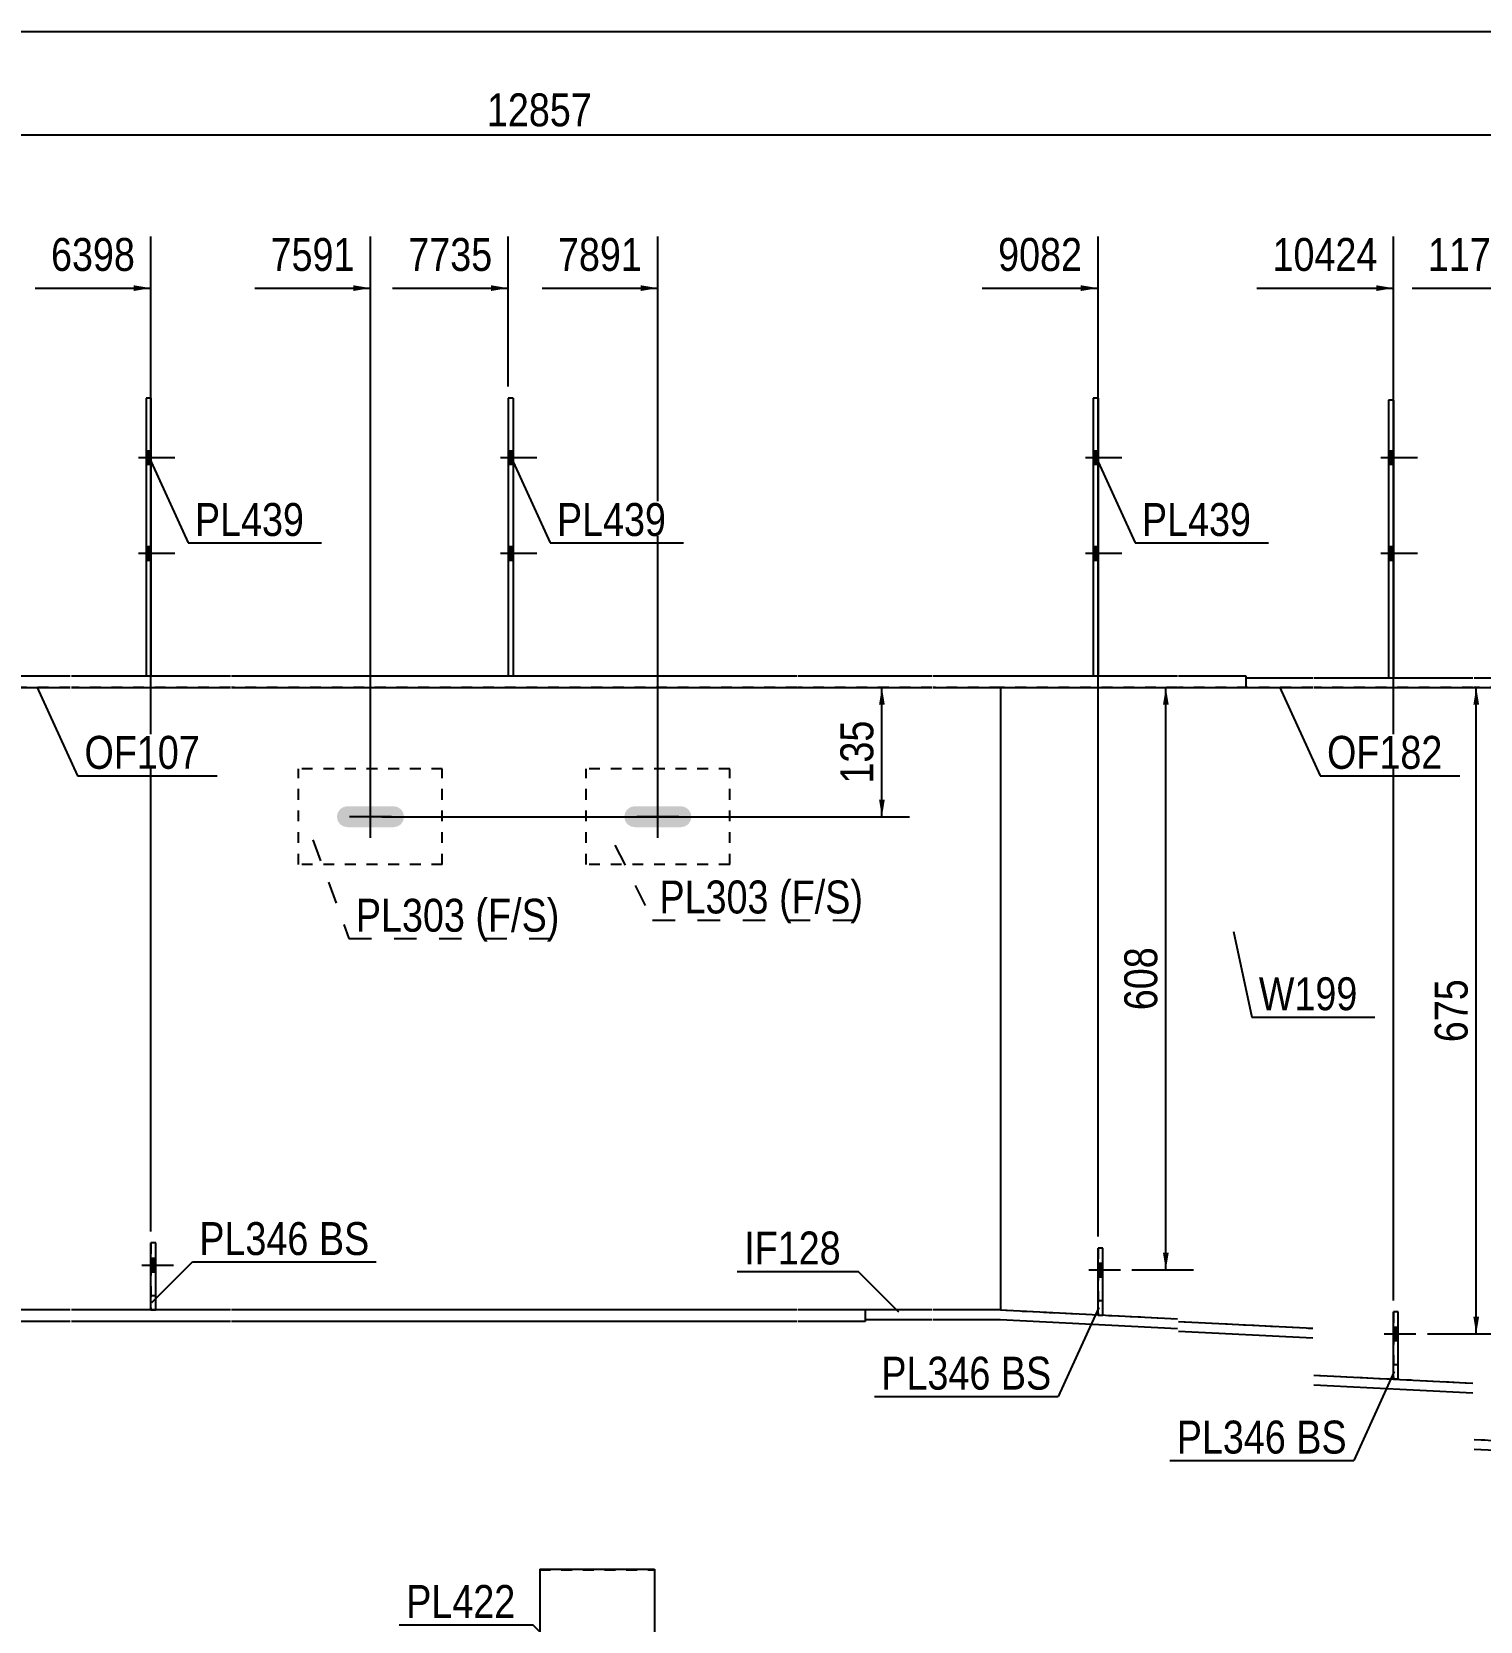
# Model space of a CAD drawing. Header units: millimetres. Extents: x -1017 to -614, y -187 to 90.
# Drawn here: x -868.9 to -742.9, y -47.9 to 90.4 of the extents above; entities that cross this region are included whole.
import ezdxf

# ---------------------------------------------------------------- set-up
doc = ezdxf.new("R2010")
doc.units = ezdxf.units.MM
doc.linetypes.add('DXK_LINE_DOT1', pattern=[1.8814, 0.9407, -0.9407])
doc.linetypes.add('DXK_LINE_DOT2', pattern=[3.9198, 1.9599, -1.9599])
doc.styles.add('Arial Narrow', font='ARIALN.TTF', dxfattribs={"height": 0.2})

# ---------------------------------------------------------------- blocks, each defined once
blk = doc.blocks.new('Unknown-624476614-1210')
at = {"color": 5, "linetype": 'Continuous'}
blk.add_line((-614.34, 90.37), (-1014.34, 90.37), dxfattribs=at)
blk = doc.blocks.new('Part-624476614-1713 - 1690')
at = {"color": 2, "linetype": 'Continuous'}
for p, q in [((-763.31, 34.17), (-757.48, 34.17)), ((-763.31, 34.17), (-763.31, 33.33)), ((-763.31, 33.33), (-757.48, 33.33)), ((-757.38, 34.17), (-743.55, 34.17)), ((-757.38, 33.33), (-743.55, 33.33)), ((-743.45, 34.17), (-729.82, 34.17)), ((-743.45, 33.33), (-729.82, 33.33)), ((-729.72, 34.17), (-654.01, 34.17)), ((-729.72, 33.33), (-654.01, 33.33)), ((-654.01, 34.17), (-654.01, 33.33))]:
    blk.add_line(p, q, dxfattribs=at)
blk = doc.blocks.new('Part-624476614-2103 - 1690')
at = {"color": 2, "linetype": 'Continuous'}
for p, q in [((-750.46, 58.33), (-750.88, 58.33)), ((-750.88, 58.33), (-750.88, 34.17)), ((-750.46, 58.33), (-750.46, 34.17))]:
    blk.add_line(p, q, dxfattribs=at)
at = {"color": 7, "linetype": 'DXK_LINE_DOT1'}
blk.add_line((-750.88, 34.17), (-750.46, 34.17), dxfattribs=at)
blk = doc.blocks.new('Bolt-624476614-2378 - 1690')
at = {"linetype": 'Continuous'}
for points in [[(-827.05, 52.75), (-827.05, 53.91), (-827.47, 53.91), (-827.47, 52.75)], [(-827.05, 52.75), (-827.05, 53.91), (-827.47, 53.91), (-827.47, 52.75)], [(-827.05, 44.41), (-827.05, 45.58), (-827.47, 45.58), (-827.47, 44.41)], [(-827.05, 44.41), (-827.05, 45.58), (-827.47, 45.58), (-827.47, 44.41)]]:
    blk.add_hatch(color=3, dxfattribs=at).paths.add_polyline_path(points)
at = {"color": 3, "linetype": 'Continuous'}
for p, q in [((-828.14, 53.33), (-824.97, 53.33)), ((-828.14, 53.33), (-824.97, 53.33)), ((-827.47, 53.91), (-827.05, 53.91)), ((-827.47, 53.91), (-827.05, 53.91)), ((-827.47, 52.75), (-827.05, 52.75)), ((-827.47, 52.75), (-827.05, 52.75)), ((-828.14, 45), (-824.97, 45)), ((-828.14, 45), (-824.97, 45)), ((-827.47, 45.58), (-827.05, 45.58)), ((-827.47, 45.58), (-827.05, 45.58)), ((-827.47, 44.41), (-827.05, 44.41)), ((-827.47, 44.41), (-827.05, 44.41))]:
    blk.add_line(p, q, dxfattribs=at)
blk = doc.blocks.new('Part-624476614-1735 - 1690')
at = {"color": 2, "linetype": 'Continuous'}
for p, q in [((-871.4, 34.33), (-865.57, 34.33)), ((-871.4, 34.33), (-871.4, 33.33)), ((-871.4, 33.33), (-865.57, 33.33)), ((-865.47, 34.33), (-851.63, 34.33)), ((-865.47, 33.33), (-851.63, 33.33)), ((-851.53, 34.33), (-802.37, 34.33)), ((-851.53, 33.33), (-802.37, 33.33)), ((-802.27, 34.33), (-790.6, 34.33)), ((-802.27, 33.33), (-790.6, 33.33)), ((-790.5, 34.33), (-769.25, 34.33)), ((-790.5, 33.33), (-769.25, 33.33)), ((-769.15, 34.33), (-763.31, 34.33)), ((-769.15, 33.33), (-763.31, 33.33)), ((-763.31, 34.33), (-763.31, 33.33))]:
    blk.add_line(p, q, dxfattribs=at)
blk = doc.blocks.new('Part-624476614-1833 - 1690')
at = {"color": 2, "linetype": 'Continuous'}
for p, q in [((-790.6, -20.83), (-796.43, -20.83)), ((-796.43, -20.83), (-796.43, -21.67)), ((-796.43, -21.67), (-790.6, -21.67)), ((-784.65, -20.83), (-790.5, -20.83)), ((-790.5, -21.67), (-784.67, -21.67)), ((-784.67, -21.67), (-769.25, -22.44)), ((-784.65, -20.83), (-769.25, -21.6)), ((-769.15, -21.83), (-757.48, -22.42)), ((-769.15, -22.67), (-757.48, -23.25)), ((-757.38, -26.5), (-743.55, -27.19)), ((-757.38, -27.34), (-743.55, -28.03)), ((-743.45, -32.09), (-729.82, -32.78)), ((-743.45, -32.93), (-729.82, -33.61)), ((-729.72, -32.89), (-720.9, -33.33)), ((-729.72, -33.73), (-720.94, -34.17)), ((-720.9, -33.33), (-720.94, -34.17))]:
    blk.add_line(p, q, dxfattribs=at)
blk = doc.blocks.new('Part-624476614-1762 - 1690')
at = {"color": 2, "linetype": 'Continuous'}
for p, q in [((-784.65, 33.33), (-784.65, -20.83)), ((-720.9, 33.33), (-720.9, 19.73)), ((-720.9, -33.33), (-720.9, 14.42))]:
    blk.add_line(p, q, dxfattribs=at)
at = {"color": 7, "linetype": 'DXK_LINE_DOT1'}
for p, q in [((-769.25, 33.33), (-784.65, 33.33)), ((-757.48, 33.33), (-769.15, 33.33)), ((-743.55, 33.33), (-757.38, 33.33)), ((-729.82, 33.33), (-743.45, 33.33)), ((-720.9, 33.33), (-729.72, 33.33)), ((-720.9, 14.42), (-720.9, 33.33)), ((-784.65, -20.83), (-769.25, -21.6)), ((-769.15, -21.83), (-757.48, -22.42)), ((-757.38, -26.5), (-743.55, -27.19)), ((-743.45, -32.09), (-729.82, -32.78)), ((-729.72, -32.89), (-720.9, -33.33))]:
    blk.add_line(p, q, dxfattribs=at)
blk = doc.blocks.new('Part-624476614-1767 - 1690')
at = {"color": 2, "linetype": 'Continuous'}
blk.add_line((-910.85, 33.33), (-910.85, -20.83), dxfattribs=at)
at = {"color": 7, "linetype": 'DXK_LINE_DOT1'}
for p, q in [((-905.01, 33.33), (-910.85, 33.33)), ((-891.06, 33.33), (-904.91, 33.33)), ((-877.33, 33.33), (-890.96, 33.33)), ((-865.57, 33.33), (-877.23, 33.33)), ((-851.63, 33.33), (-865.47, 33.33)), ((-802.37, 33.33), (-851.53, 33.33)), ((-790.6, 33.33), (-802.27, 33.33)), ((-784.65, 33.33), (-790.5, 33.33)), ((-784.65, 33.33), (-784.65, -20.83)), ((-905.01, -20.83), (-910.85, -20.83)), ((-891.06, -20.83), (-904.91, -20.83)), ((-877.33, -20.83), (-890.96, -20.83)), ((-865.57, -20.83), (-877.23, -20.83)), ((-851.63, -20.83), (-865.47, -20.83)), ((-802.37, -20.83), (-851.53, -20.83)), ((-790.6, -20.83), (-802.27, -20.83)), ((-784.65, -20.83), (-790.5, -20.83))]:
    blk.add_line(p, q, dxfattribs=at)
blk = doc.blocks.new('Part-624476614-1811 - 1690')
at = {"color": 2, "linetype": 'Continuous'}
for p, q in [((-916.78, -20.83), (-925.96, -20.83)), ((-925.96, -20.83), (-925.96, -21.83)), ((-916.78, -21.83), (-925.96, -21.83)), ((-905.01, -20.83), (-916.68, -20.83)), ((-905.01, -21.83), (-916.68, -21.83)), ((-891.06, -20.83), (-904.91, -20.83)), ((-891.06, -21.83), (-904.91, -21.83)), ((-877.33, -20.83), (-890.96, -20.83)), ((-877.33, -21.83), (-890.96, -21.83)), ((-865.57, -20.83), (-877.23, -20.83)), ((-865.57, -21.83), (-877.23, -21.83)), ((-851.63, -20.83), (-865.47, -20.83)), ((-851.63, -21.83), (-865.47, -21.83)), ((-802.37, -20.83), (-851.53, -20.83)), ((-802.37, -21.83), (-851.53, -21.83)), ((-796.43, -20.83), (-802.27, -20.83)), ((-796.43, -21.83), (-802.27, -21.83)), ((-796.43, -20.83), (-796.43, -21.83))]:
    blk.add_line(p, q, dxfattribs=at)
blk = doc.blocks.new('Part-624476614-2066 - 1690')
at = {"color": 7, "linetype": 'DXK_LINE_DOT1'}
for p, q in [((-833.2, 26.25), (-845.7, 26.25)), ((-845.7, 17.92), (-845.7, 26.25)), ((-833.2, 17.92), (-833.2, 26.25)), ((-833.2, 17.92), (-845.7, 17.92))]:
    blk.add_line(p, q, dxfattribs=at)
blk = doc.blocks.new('Part-624476614-2076 - 1690')
at = {"color": 7, "linetype": 'DXK_LINE_DOT1'}
for p, q in [((-808.2, 26.25), (-820.7, 26.25)), ((-820.7, 17.92), (-820.7, 26.25)), ((-808.2, 17.92), (-808.2, 26.25)), ((-808.2, 17.92), (-820.7, 17.92))]:
    blk.add_line(p, q, dxfattribs=at)
blk = doc.blocks.new('Part-624476614-2145 - 1690')
at = {"color": 2, "linetype": 'Continuous'}
for p, q in [((-827.05, 58.5), (-827.47, 58.5)), ((-827.47, 58.5), (-827.47, 34.33)), ((-827.05, 58.5), (-827.05, 34.33))]:
    blk.add_line(p, q, dxfattribs=at)
at = {"color": 7, "linetype": 'DXK_LINE_DOT1'}
blk.add_line((-827.47, 34.33), (-827.05, 34.33), dxfattribs=at)
blk = doc.blocks.new('Part-624476614-2321 - 1690')
at = {"color": 2, "linetype": 'Continuous'}
for p, q in [((-750.46, -26.83), (-750.46, -21)), ((-750.05, -21), (-750.46, -21)), ((-750.05, -26.83), (-750.05, -21)), ((-750.46, -26.83), (-750.05, -26.83))]:
    blk.add_line(p, q, dxfattribs=at)
at = {"color": 7, "linetype": 'DXK_LINE_DOT1'}
blk.add_line((-750.46, -25.58), (-750.05, -25.58), dxfattribs=at)
blk = doc.blocks.new('Part-624476614-2326 - 1690')
at = {"color": 7, "linetype": 'DXK_LINE_DOT1'}
for p, q in [((-750.46, -21), (-750.46, -26.83)), ((-750.05, -21), (-750.46, -21)), ((-750.05, -26.83), (-750.05, -21)), ((-750.46, -26.83), (-750.05, -26.83))]:
    blk.add_line(p, q, dxfattribs=at)
blk = doc.blocks.new('Part-624476614-2336 - 1690')
at = {"color": 2, "linetype": 'Continuous'}
for p, q in [((-776.16, 58.5), (-776.58, 58.5)), ((-776.58, 58.5), (-776.58, 34.33)), ((-776.16, 58.5), (-776.16, 34.33))]:
    blk.add_line(p, q, dxfattribs=at)
at = {"color": 7, "linetype": 'DXK_LINE_DOT1'}
blk.add_line((-776.58, 34.33), (-776.16, 34.33), dxfattribs=at)
blk = doc.blocks.new('Part-624476614-2341 - 1690')
at = {"color": 2, "linetype": 'Continuous'}
for p, q in [((-776.16, -21.26), (-776.16, -15.44)), ((-775.75, -15.44), (-776.16, -15.44)), ((-775.75, -21.27), (-775.75, -15.44)), ((-775.95, -21.27), (-775.75, -21.27))]:
    blk.add_line(p, q, dxfattribs=at)
at = {"color": 7, "linetype": 'DXK_LINE_DOT1'}
for p, q in [((-776.16, -20.02), (-775.75, -20.02)), ((-776.16, -21.27), (-776.16, -21.26)), ((-776.16, -21.27), (-775.95, -21.27))]:
    blk.add_line(p, q, dxfattribs=at)
blk = doc.blocks.new('Part-624476614-2346 - 1690')
at = {"color": 7, "linetype": 'DXK_LINE_DOT1'}
for p, q in [((-776.16, -15.44), (-776.16, -21.26)), ((-775.75, -15.44), (-776.16, -15.44)), ((-775.75, -21.27), (-775.75, -15.44)), ((-775.95, -21.27), (-775.75, -21.27))]:
    blk.add_line(p, q, dxfattribs=at)
blk = doc.blocks.new('Part-624476614-2351 - 1690')
at = {"color": 2, "linetype": 'Continuous'}
for p, q in [((-858.55, 58.5), (-858.97, 58.5)), ((-858.97, 58.5), (-858.97, 34.33)), ((-858.55, 58.5), (-858.55, 34.33))]:
    blk.add_line(p, q, dxfattribs=at)
at = {"color": 7, "linetype": 'DXK_LINE_DOT1'}
blk.add_line((-858.97, 34.33), (-858.55, 34.33), dxfattribs=at)
blk = doc.blocks.new('Part-624476614-2356 - 1690')
at = {"color": 2, "linetype": 'Continuous'}
for p, q in [((-858.55, -20.83), (-858.55, -15)), ((-858.13, -15), (-858.55, -15)), ((-858.13, -20.83), (-858.13, -15))]:
    blk.add_line(p, q, dxfattribs=at)
at = {"color": 7, "linetype": 'DXK_LINE_DOT1'}
for p, q in [((-858.55, -19.58), (-858.13, -19.58)), ((-858.55, -20.83), (-858.13, -20.83))]:
    blk.add_line(p, q, dxfattribs=at)
blk = doc.blocks.new('Part-624476614-2361 - 1690')
at = {"color": 7, "linetype": 'DXK_LINE_DOT1'}
for p, q in [((-858.55, -15), (-858.55, -20.83)), ((-858.13, -15), (-858.55, -15)), ((-858.13, -20.83), (-858.13, -15))]:
    blk.add_line(p, q, dxfattribs=at)
blk = doc.blocks.new('Bolt-624476614-2367 - 1690')
at = {"linetype": 'Continuous'}
blk.add_hatch(color=3, dxfattribs=at).paths.add_polyline_path([(-842.3, 22.43), (-842.37, 22.08), (-842.3, 21.73), (-842.1, 21.43), (-841.8, 21.24), (-841.45, 21.17), (-837.45, 21.17), (-837.1, 21.24), (-836.8, 21.43), (-836.6, 21.73), (-836.53, 22.08), (-836.6, 22.43), (-836.8, 22.73), (-837.1, 22.93), (-837.45, 23), (-841.45, 23), (-841.8, 22.93), (-842.1, 22.73)])
at = {"color": 3, "linetype": 'Continuous'}
for p, q in [((-839.45, 20.25), (-839.45, 23.92)), ((-837.62, 22.08), (-841.28, 22.08))]:
    blk.add_line(p, q, dxfattribs=at)
blk = doc.blocks.new('Bolt-624476614-2368 - 1690')
at = {"linetype": 'Continuous'}
blk.add_hatch(color=3, dxfattribs=at).paths.add_polyline_path([(-817.3, 22.43), (-817.37, 22.08), (-817.3, 21.73), (-817.1, 21.43), (-816.8, 21.24), (-816.45, 21.17), (-812.45, 21.17), (-812.1, 21.24), (-811.8, 21.43), (-811.6, 21.73), (-811.53, 22.08), (-811.6, 22.43), (-811.8, 22.73), (-812.1, 22.93), (-812.45, 23), (-816.45, 23), (-816.8, 22.93), (-817.1, 22.73)])
at = {"color": 3, "linetype": 'Continuous'}
for p, q in [((-814.45, 20.25), (-814.45, 23.92)), ((-812.62, 22.08), (-816.28, 22.08))]:
    blk.add_line(p, q, dxfattribs=at)
blk = doc.blocks.new('Bolt-624476614-2373 - 1690')
at = {"linetype": 'Continuous'}
for points in [[(-750.46, 52.75), (-750.46, 53.91), (-750.88, 53.91), (-750.88, 52.75)], [(-750.46, 52.75), (-750.46, 53.91), (-750.88, 53.91), (-750.88, 52.75)], [(-750.46, 44.41), (-750.46, 45.58), (-750.88, 45.58), (-750.88, 44.41)], [(-750.46, 44.41), (-750.46, 45.58), (-750.88, 45.58), (-750.88, 44.41)]]:
    blk.add_hatch(color=3, dxfattribs=at).paths.add_polyline_path(points)
at = {"color": 3, "linetype": 'Continuous'}
for p, q in [((-751.55, 53.33), (-748.38, 53.33)), ((-751.55, 53.33), (-748.38, 53.33)), ((-750.88, 53.91), (-750.46, 53.91)), ((-750.88, 53.91), (-750.46, 53.91)), ((-750.88, 52.75), (-750.46, 52.75)), ((-750.88, 52.75), (-750.46, 52.75)), ((-751.55, 45), (-748.38, 45)), ((-751.55, 45), (-748.38, 45)), ((-750.88, 45.58), (-750.46, 45.58)), ((-750.88, 45.58), (-750.46, 45.58)), ((-750.88, 44.41), (-750.46, 44.41)), ((-750.88, 44.41), (-750.46, 44.41))]:
    blk.add_line(p, q, dxfattribs=at)
blk = doc.blocks.new('Bolt-624476614-2388 - 1690')
at = {"linetype": 'Continuous'}
blk.add_hatch(color=3, dxfattribs=at).paths.add_polyline_path([(-750.05, -23.5), (-750.05, -22.33), (-750.46, -22.33), (-750.46, -23.5)])
at = {"color": 3, "linetype": 'Continuous'}
for p, q in [((-751.26, -22.92), (-748.51, -22.92)), ((-750.46, -22.33), (-750.05, -22.33)), ((-750.46, -23.5), (-750.05, -23.5))]:
    blk.add_line(p, q, dxfattribs=at)
blk = doc.blocks.new('Bolt-624476614-2389 - 1690')
at = {"color": 3, "linetype": 'DXK_LINE_DOT2'}
for p, q in [((-751.26, -22.92), (-748.51, -22.92)), ((-750.46, -22.33), (-750.05, -22.33)), ((-750.46, -23.5), (-750.05, -23.5))]:
    blk.add_line(p, q, dxfattribs=at)
blk = doc.blocks.new('Bolt-624476614-2391 - 1690')
at = {"linetype": 'Continuous'}
for points in [[(-776.16, 52.75), (-776.16, 53.91), (-776.58, 53.91), (-776.58, 52.75)], [(-776.16, 52.75), (-776.16, 53.91), (-776.58, 53.91), (-776.58, 52.75)], [(-776.16, 44.41), (-776.16, 45.58), (-776.58, 45.58), (-776.58, 44.41)], [(-776.16, 44.41), (-776.16, 45.58), (-776.58, 45.58), (-776.58, 44.41)]]:
    blk.add_hatch(color=3, dxfattribs=at).paths.add_polyline_path(points)
at = {"color": 3, "linetype": 'Continuous'}
for p, q in [((-777.25, 53.33), (-774.08, 53.33)), ((-777.25, 53.33), (-774.08, 53.33)), ((-776.58, 53.91), (-776.16, 53.91)), ((-776.58, 53.91), (-776.16, 53.91)), ((-776.58, 52.75), (-776.16, 52.75)), ((-776.58, 52.75), (-776.16, 52.75)), ((-777.25, 45), (-774.08, 45)), ((-777.25, 45), (-774.08, 45)), ((-776.58, 45.58), (-776.16, 45.58)), ((-776.58, 45.58), (-776.16, 45.58)), ((-776.58, 44.41), (-776.16, 44.41)), ((-776.58, 44.41), (-776.16, 44.41))]:
    blk.add_line(p, q, dxfattribs=at)
blk = doc.blocks.new('Bolt-624476614-2392 - 1690')
at = {"linetype": 'Continuous'}
blk.add_hatch(color=3, dxfattribs=at).paths.add_polyline_path([(-775.75, -17.94), (-775.75, -16.77), (-776.16, -16.77), (-776.16, -17.94)])
at = {"color": 3, "linetype": 'Continuous'}
for p, q in [((-776.96, -17.35), (-774.21, -17.35)), ((-776.16, -16.77), (-775.75, -16.77)), ((-776.16, -17.94), (-775.75, -17.94))]:
    blk.add_line(p, q, dxfattribs=at)
blk = doc.blocks.new('Bolt-624476614-2393 - 1690')
at = {"color": 3, "linetype": 'DXK_LINE_DOT2'}
for p, q in [((-776.96, -17.35), (-774.21, -17.35)), ((-776.16, -16.77), (-775.75, -16.77)), ((-776.16, -17.94), (-775.75, -17.94))]:
    blk.add_line(p, q, dxfattribs=at)
blk = doc.blocks.new('Bolt-624476614-2394 - 1690')
at = {"linetype": 'Continuous'}
for points in [[(-858.55, 52.75), (-858.55, 53.91), (-858.97, 53.91), (-858.97, 52.75)], [(-858.55, 52.75), (-858.55, 53.91), (-858.97, 53.91), (-858.97, 52.75)], [(-858.55, 44.41), (-858.55, 45.58), (-858.97, 45.58), (-858.97, 44.41)], [(-858.55, 44.41), (-858.55, 45.58), (-858.97, 45.58), (-858.97, 44.41)]]:
    blk.add_hatch(color=3, dxfattribs=at).paths.add_polyline_path(points)
at = {"color": 3, "linetype": 'Continuous'}
for p, q in [((-859.63, 53.33), (-856.47, 53.33)), ((-859.63, 53.33), (-856.47, 53.33)), ((-858.97, 53.91), (-858.55, 53.91)), ((-858.97, 53.91), (-858.55, 53.91)), ((-858.97, 52.75), (-858.55, 52.75)), ((-858.97, 52.75), (-858.55, 52.75)), ((-859.63, 45), (-856.47, 45)), ((-859.63, 45), (-856.47, 45)), ((-858.97, 45.58), (-858.55, 45.58)), ((-858.97, 45.58), (-858.55, 45.58)), ((-858.97, 44.41), (-858.55, 44.41)), ((-858.97, 44.41), (-858.55, 44.41))]:
    blk.add_line(p, q, dxfattribs=at)
blk = doc.blocks.new('Bolt-624476614-2395 - 1690')
at = {"linetype": 'Continuous'}
blk.add_hatch(color=3, dxfattribs=at).paths.add_polyline_path([(-858.13, -17.5), (-858.13, -16.33), (-858.55, -16.33), (-858.55, -17.5)])
at = {"color": 3, "linetype": 'Continuous'}
for p, q in [((-858.55, -16.33), (-858.13, -16.33)), ((-859.34, -16.92), (-856.59, -16.92)), ((-858.55, -17.5), (-858.13, -17.5))]:
    blk.add_line(p, q, dxfattribs=at)
blk = doc.blocks.new('Bolt-624476614-2396 - 1690')
at = {"color": 3, "linetype": 'DXK_LINE_DOT2'}
for p, q in [((-858.55, -16.33), (-858.13, -16.33)), ((-859.34, -16.92), (-856.59, -16.92)), ((-858.55, -17.5), (-858.13, -17.5))]:
    blk.add_line(p, q, dxfattribs=at)
blk = doc.blocks.new('Part-624476614-1617 - 1555')
at = {"color": 2, "linetype": 'Continuous'}
for p, q in [((-824.73, -43.37), (-824.73, -71.07)), ((-824.73, -43.37), (-814.73, -43.37)), ((-814.73, -43.37), (-814.73, -71.07))]:
    blk.add_line(p, q, dxfattribs=at)
at = {"color": 7, "linetype": 'DXK_LINE_DOT1'}
for p, q in [((-824.73, -43.45), (-814.73, -43.45)), ((-824.73, -71.07), (-824.73, -72.01)), ((-814.73, -72.01), (-814.73, -71.07)), ((-824.73, -72.09), (-824.73, -72.01)), ((-824.73, -72.01), (-814.73, -72.01)), ((-824.73, -72.09), (-814.73, -72.09)), ((-814.73, -72.01), (-814.73, -72.09))]:
    blk.add_line(p, q, dxfattribs=at)
blk = doc.blocks.new('StraightDimension-624476614-2839 - 1690')
at = {"linetype": 'Continuous'}
for points in [[(-795.21, 31.83), (-794.96, 33.33), (-794.71, 31.83)], [(-794.71, 23.58), (-794.96, 22.08), (-795.21, 23.58)]]:
    blk.add_hatch(color=7, dxfattribs=at).paths.add_polyline_path(points)
at = {"color": 7, "linetype": 'Continuous'}
for p, q in [((-807.01, 33.33), (-792.56, 33.33)), ((-794.96, 22.08), (-794.96, 33.33)), ((-838.45, 22.08), (-792.56, 22.08))]:
    blk.add_line(p, q, dxfattribs=at)
at = {"color": 0}
blk.add_wipeout([(-795.11, 31.05), (-799.31, 31.05), (-799.31, 24.37), (-795.11, 24.37)], dxfattribs=at)
at = {"color": 3, "style": 'Arial Narrow'}
blk.add_text('135', height=2.863, rotation=90.0002, dxfattribs=at).set_placement((-795.71, 24.97))
blk = doc.blocks.new('StraightDimension-624476614-2751 - 1690')
at = {"linetype": 'Continuous'}
for points in [[(-743.51, 31.83), (-743.26, 33.33), (-743.01, 31.83)], [(-743.01, -21.42), (-743.26, -22.92), (-743.51, -21.42)]]:
    blk.add_hatch(color=7, dxfattribs=at).paths.add_polyline_path(points)
at = {"color": 7, "linetype": 'Continuous'}
for p, q in [((-746.18, 33.33), (-740.86, 33.33)), ((-743.26, -22.92), (-743.26, 33.33)), ((-747.51, -22.92), (-740.86, -22.92))]:
    blk.add_line(p, q, dxfattribs=at)
at = {"color": 0}
blk.add_wipeout([(-743.41, 8.55), (-747.61, 8.55), (-747.61, 1.87), (-743.41, 1.87)], dxfattribs=at)
at = {"color": 3, "style": 'Arial Narrow'}
blk.add_text('675', height=2.863, rotation=90.0002, dxfattribs=at).set_placement((-744.01, 2.47))
blk = doc.blocks.new('StraightDimension-624476614-10374 - 1690')
at = {"linetype": 'Continuous'}
blk.add_hatch(color=7, dxfattribs=at).paths.add_polyline_path([(-777.66, 68.32), (-776.16, 68.07), (-777.66, 67.82)])
at = {"color": 7, "linetype": 'Continuous'}
for p, q in [((-776.16, -14.44), (-776.16, 72.57)), ((-786.23, 68.07), (-776.16, 68.07))]:
    blk.add_line(p, q, dxfattribs=at)
at = {"color": 0}
blk.add_wipeout([(-776.94, 68.97), (-776.94, 73.17), (-785.45, 73.17), (-785.45, 68.97)], dxfattribs=at)
at = {"color": 3, "style": 'Arial Narrow'}
blk.add_text('9082', height=2.863, dxfattribs=at).set_placement((-784.85, 69.57))
blk = doc.blocks.new('StraightDimension-624476614-2763 - 1690')
at = {"linetype": 'Continuous'}
for points in [[(-770.51, 31.83), (-770.26, 33.33), (-770.01, 31.83)], [(-770.01, -15.85), (-770.26, -17.35), (-770.51, -15.85)]]:
    blk.add_hatch(color=7, dxfattribs=at).paths.add_polyline_path(points)
at = {"color": 7, "linetype": 'Continuous'}
for p, q in [((-773.21, 33.33), (-767.86, 33.33)), ((-770.26, -17.35), (-770.26, 33.33)), ((-773.21, -17.35), (-767.86, -17.35))]:
    blk.add_line(p, q, dxfattribs=at)
at = {"color": 0}
blk.add_wipeout([(-770.41, 11.33), (-774.61, 11.33), (-774.61, 4.65), (-770.41, 4.65)], dxfattribs=at)
at = {"color": 3, "style": 'Arial Narrow'}
blk.add_text('608', height=2.863, rotation=90.0002, dxfattribs=at).set_placement((-771.01, 5.25))
blk = doc.blocks.new('StraightDimension-624476614-10375 - 1690')
at = {"linetype": 'Continuous'}
blk.add_hatch(color=7, dxfattribs=at).paths.add_polyline_path([(-815.95, 68.32), (-814.45, 68.07), (-815.95, 67.82)])
at = {"color": 7, "linetype": 'Continuous'}
for p, q in [((-814.45, 23.08), (-814.45, 72.57)), ((-824.51, 68.07), (-814.45, 68.07))]:
    blk.add_line(p, q, dxfattribs=at)
at = {"color": 0}
blk.add_wipeout([(-815.23, 68.97), (-815.23, 73.17), (-823.74, 73.17), (-823.74, 68.97)], dxfattribs=at)
at = {"color": 3, "style": 'Arial Narrow'}
blk.add_text('7891', height=2.863, dxfattribs=at).set_placement((-823.14, 69.57))
blk = doc.blocks.new('StraightDimension-624476614-10378 - 1690')
at = {"linetype": 'Continuous'}
blk.add_hatch(color=7, dxfattribs=at).paths.add_polyline_path([(-860.05, 68.32), (-858.55, 68.07), (-860.05, 67.82)])
at = {"color": 7, "linetype": 'Continuous'}
for p, q in [((-858.55, -14), (-858.55, 72.57)), ((-868.61, 68.07), (-858.55, 68.07))]:
    blk.add_line(p, q, dxfattribs=at)
at = {"color": 0}
blk.add_wipeout([(-859.33, 68.97), (-859.33, 73.17), (-867.84, 73.17), (-867.84, 68.97)], dxfattribs=at)
at = {"color": 3, "style": 'Arial Narrow'}
blk.add_text('6398', height=2.863, dxfattribs=at).set_placement((-867.24, 69.57))
blk = doc.blocks.new('StraightDimension-624476614-9134 - 1690')
at = {"color": 7, "linetype": 'Continuous'}
blk.add_line((-1000, 81.4), (-649.51, 81.4), dxfattribs=at)
at = {"color": 0}
blk.add_wipeout([(-819.58, 81.55), (-819.58, 85.75), (-829.92, 85.75), (-829.92, 81.55)], dxfattribs=at)
at = {"color": 3, "style": 'Arial Narrow'}
blk.add_text('12857', height=2.863, dxfattribs=at).set_placement((-829.32, 82.15))
blk = doc.blocks.new('StraightDimension-624476614-10372 - 1690')
at = {"linetype": 'Continuous'}
blk.add_hatch(color=7, dxfattribs=at).paths.add_polyline_path([(-738.45, 68.32), (-736.95, 68.07), (-738.45, 67.82)])
at = {"color": 7, "linetype": 'Continuous'}
for p, q in [((-736.95, 56.93), (-736.95, 72.57)), ((-748.84, 68.07), (-736.95, 68.07))]:
    blk.add_line(p, q, dxfattribs=at)
at = {"color": 0}
blk.add_wipeout([(-737.72, 68.97), (-737.72, 73.17), (-748.06, 73.17), (-748.06, 68.97)], dxfattribs=at)
at = {"color": 3, "style": 'Arial Narrow'}
blk.add_text('11761', height=2.863, dxfattribs=at).set_placement((-747.46, 69.57))
blk = doc.blocks.new('StraightDimension-624476614-10373 - 1690')
at = {"linetype": 'Continuous'}
blk.add_hatch(color=7, dxfattribs=at).paths.add_polyline_path([(-751.96, 68.32), (-750.46, 68.07), (-751.96, 67.82)])
at = {"color": 7, "linetype": 'Continuous'}
for p, q in [((-750.46, -20), (-750.46, 72.57)), ((-762.35, 68.07), (-750.46, 68.07))]:
    blk.add_line(p, q, dxfattribs=at)
at = {"color": 0}
blk.add_wipeout([(-751.24, 68.97), (-751.24, 73.17), (-761.58, 73.17), (-761.58, 68.97)], dxfattribs=at)
at = {"color": 3, "style": 'Arial Narrow'}
blk.add_text('10424', height=2.863, dxfattribs=at).set_placement((-760.98, 69.57))
blk = doc.blocks.new('StraightDimension-624476614-10376 - 1690')
at = {"linetype": 'Continuous'}
blk.add_hatch(color=7, dxfattribs=at).paths.add_polyline_path([(-828.97, 68.32), (-827.47, 68.07), (-828.97, 67.82)])
at = {"color": 7, "linetype": 'Continuous'}
for p, q in [((-827.47, 59.5), (-827.47, 72.57)), ((-837.53, 68.07), (-827.47, 68.07))]:
    blk.add_line(p, q, dxfattribs=at)
at = {"color": 0}
blk.add_wipeout([(-828.25, 68.97), (-828.25, 73.17), (-836.76, 73.17), (-836.76, 68.97)], dxfattribs=at)
at = {"color": 3, "style": 'Arial Narrow'}
blk.add_text('7735', height=2.863, dxfattribs=at).set_placement((-836.16, 69.57))
blk = doc.blocks.new('StraightDimension-624476614-10377 - 1690')
at = {"linetype": 'Continuous'}
blk.add_hatch(color=7, dxfattribs=at).paths.add_polyline_path([(-840.95, 68.32), (-839.45, 68.07), (-840.95, 67.82)])
at = {"color": 7, "linetype": 'Continuous'}
for p, q in [((-839.45, 23.08), (-839.45, 72.57)), ((-849.51, 68.07), (-839.45, 68.07))]:
    blk.add_line(p, q, dxfattribs=at)
at = {"color": 0}
blk.add_wipeout([(-840.23, 68.97), (-840.23, 73.17), (-848.74, 73.17), (-848.74, 68.97)], dxfattribs=at)
at = {"color": 3, "style": 'Arial Narrow'}
blk.add_text('7591', height=2.863, dxfattribs=at).set_placement((-848.14, 69.57))
blk = doc.blocks.new('Mark-624476614-1709 - 1690')
at = {"color": 0}
blk.add_wipeout([(-746.19, 26.25), (-746.19, 29.25), (-756.24, 29.25), (-756.24, 26.25)], dxfattribs=at)
blk.add_wipeout([(-746.19, 26.25), (-746.19, 29.25), (-756.24, 29.25), (-756.24, 26.25)], dxfattribs=at)
at = {"color": 7, "linetype": 'Continuous'}
for p, q in [((-760.38, 33.38), (-756.84, 25.65)), ((-756.84, 25.65), (-744.69, 25.65))]:
    blk.add_line(p, q, dxfattribs=at)
at = {"color": 3, "style": 'Arial Narrow'}
blk.add_text('OF182', height=2.863, dxfattribs=at).set_placement((-756.24, 26.25))
blk = doc.blocks.new('Mark-624476614-1731 - 1690')
at = {"color": 0}
blk.add_wipeout([(-854.28, 26.25), (-854.28, 29.25), (-864.33, 29.25), (-864.33, 26.25)], dxfattribs=at)
blk.add_wipeout([(-854.28, 26.25), (-854.28, 29.25), (-864.33, 29.25), (-864.33, 26.25)], dxfattribs=at)
at = {"color": 7, "linetype": 'Continuous'}
for p, q in [((-868.46, 33.38), (-864.93, 25.65)), ((-864.93, 25.65), (-852.78, 25.65))]:
    blk.add_line(p, q, dxfattribs=at)
at = {"color": 3, "style": 'Arial Narrow'}
blk.add_text('OF107', height=2.863, dxfattribs=at).set_placement((-864.33, 26.25))
blk = doc.blocks.new('Mark-624476614-1829 - 1690')
at = {"color": 7, "linetype": 'Continuous'}
blk.add_line((-793.5, -21.01), (-797.03, -17.47), dxfattribs=at)
at = {"color": 0}
blk.add_wipeout([(-798.53, -16.87), (-798.53, -13.87), (-806.94, -13.87), (-806.94, -16.87)], dxfattribs=at)
blk.add_wipeout([(-798.53, -16.87), (-798.53, -13.87), (-806.94, -13.87), (-806.94, -16.87)], dxfattribs=at)
at = {"color": 7, "linetype": 'Continuous'}
blk.add_line((-807.54, -17.47), (-797.03, -17.47), dxfattribs=at)
at = {"color": 3, "style": 'Arial Narrow'}
blk.add_text('IF128', height=2.863, dxfattribs=at).set_placement((-806.94, -16.87))
blk = doc.blocks.new('Mark-624476614-1758 - 1690')
at = {"color": 0}
blk.add_wipeout([(-753.58, 5.25), (-753.58, 8.25), (-762.17, 8.25), (-762.17, 5.25)], dxfattribs=at)
blk.add_wipeout([(-753.58, 5.25), (-753.58, 8.25), (-762.17, 8.25), (-762.17, 5.25)], dxfattribs=at)
at = {"color": 7, "linetype": 'Continuous'}
for p, q in [((-764.39, 12.09), (-762.77, 4.65)), ((-762.77, 4.65), (-752.08, 4.65))]:
    blk.add_line(p, q, dxfattribs=at)
at = {"color": 3, "style": 'Arial Narrow'}
blk.add_text('W199', height=2.863, dxfattribs=at).set_placement((-762.17, 5.25))
blk = doc.blocks.new('MarkSet-624476614-3184 - 1690')
at = {"color": 0}
for points in [[(-759.81, -33.32), (-759.81, -30.32), (-769.31, -30.32), (-769.31, -33.32)], [(-754.52, -33.32), (-754.52, -30.32), (-758.91, -30.32), (-758.91, -33.32)]]:
    blk.add_wipeout(points, dxfattribs=at)
for points in [[(-759.81, -33.32), (-759.81, -30.32), (-769.31, -30.32), (-769.31, -33.32)], [(-754.52, -33.32), (-754.52, -30.32), (-758.91, -30.32), (-758.91, -33.32)]]:
    blk.add_wipeout(points, dxfattribs=at)
at = {"color": 7, "linetype": 'Continuous'}
for p in [(-750.39, -26.19), (-769.91, -33.92)]:
    blk.add_line(p, (-753.92, -33.92), dxfattribs=at)
at = {"color": 3, "style": 'Arial Narrow'}
for s, p in [('PL346', (-769.31, -33.32)), ('BS', (-758.91, -33.32))]:
    blk.add_text(s, height=2.863, dxfattribs=at).set_placement(p)
blk = doc.blocks.new('Mark-624476614-2141 - 1690')
at = {"color": 0}
blk.add_wipeout([(-813.72, 46.51), (-813.72, 49.51), (-823.23, 49.51), (-823.23, 46.51)], dxfattribs=at)
blk.add_wipeout([(-813.72, 46.51), (-813.72, 49.51), (-823.23, 49.51), (-823.23, 46.51)], dxfattribs=at)
at = {"color": 7, "linetype": 'Continuous'}
for p, q in [((-827.36, 53.64), (-823.83, 45.91)), ((-823.83, 45.91), (-812.22, 45.91))]:
    blk.add_line(p, q, dxfattribs=at)
at = {"color": 3, "style": 'Arial Narrow'}
blk.add_text('PL439', height=2.863, dxfattribs=at).set_placement((-823.23, 46.51))
blk = doc.blocks.new('Mark-624476614-2062 - 1690')
at = {"color": 0}
for points in [[(-831.22, 12.08), (-831.22, 15.08), (-840.72, 15.08), (-840.72, 12.08)], [(-823.02, 12.08), (-823.02, 15.08), (-830.32, 15.08), (-830.32, 12.08)]]:
    blk.add_wipeout(points, dxfattribs=at)
for points in [[(-831.22, 12.08), (-831.22, 15.08), (-840.72, 15.08), (-840.72, 12.08)], [(-823.02, 12.08), (-823.02, 15.08), (-830.32, 15.08), (-830.32, 12.08)]]:
    blk.add_wipeout(points, dxfattribs=at)
at = {"color": 7, "linetype": 'DXK_LINE_DOT2'}
for p, q in [((-844.46, 20.08), (-841.32, 11.48)), ((-841.32, 11.48), (-822.42, 11.48))]:
    blk.add_line(p, q, dxfattribs=at)
at = {"color": 3, "style": 'Arial Narrow'}
for s, p in [('PL303', (-840.72, 12.08)), ('(F/', (-830.32, 12.08)), ('S)', (-826.3, 12.08))]:
    blk.add_text(s, height=2.863, dxfattribs=at).set_placement(p)
blk = doc.blocks.new('Mark-624476614-2072 - 1690')
at = {"color": 0}
for points in [[(-804.8, 13.67), (-804.8, 16.67), (-814.31, 16.67), (-814.31, 13.67)], [(-796.61, 13.67), (-796.61, 16.67), (-803.9, 16.67), (-803.9, 13.67)]]:
    blk.add_wipeout(points, dxfattribs=at)
for points in [[(-804.8, 13.67), (-804.8, 16.67), (-814.31, 16.67), (-814.31, 13.67)], [(-796.61, 13.67), (-796.61, 16.67), (-803.9, 16.67), (-803.9, 13.67)]]:
    blk.add_wipeout(points, dxfattribs=at)
at = {"color": 7, "linetype": 'DXK_LINE_DOT2'}
for p, q in [((-818.18, 19.61), (-814.91, 13.07)), ((-814.91, 13.07), (-796.01, 13.07))]:
    blk.add_line(p, q, dxfattribs=at)
at = {"color": 3, "style": 'Arial Narrow'}
for s, p in [('(F/', (-803.9, 13.67)), ('S)', (-799.89, 13.67)), ('PL303', (-814.31, 13.67))]:
    blk.add_text(s, height=2.863, dxfattribs=at).set_placement(p)
blk = doc.blocks.new('Mark-624476614-2332 - 1690')
at = {"color": 0}
blk.add_wipeout([(-762.83, 46.51), (-762.83, 49.51), (-772.34, 49.51), (-772.34, 46.51)], dxfattribs=at)
blk.add_wipeout([(-762.83, 46.51), (-762.83, 49.51), (-772.34, 49.51), (-772.34, 46.51)], dxfattribs=at)
at = {"color": 7, "linetype": 'Continuous'}
for p, q in [((-776.47, 53.64), (-772.94, 45.91)), ((-772.94, 45.91), (-761.33, 45.91))]:
    blk.add_line(p, q, dxfattribs=at)
at = {"color": 3, "style": 'Arial Narrow'}
blk.add_text('PL439', height=2.863, dxfattribs=at).set_placement((-772.34, 46.51))
blk = doc.blocks.new('Mark-624476614-2347 - 1690')
at = {"color": 0}
blk.add_wipeout([(-845.22, 46.51), (-845.22, 49.51), (-854.72, 49.51), (-854.72, 46.51)], dxfattribs=at)
blk.add_wipeout([(-845.22, 46.51), (-845.22, 49.51), (-854.72, 49.51), (-854.72, 46.51)], dxfattribs=at)
at = {"color": 7, "linetype": 'Continuous'}
for p, q in [((-858.86, 53.64), (-855.32, 45.91)), ((-855.32, 45.91), (-843.72, 45.91))]:
    blk.add_line(p, q, dxfattribs=at)
at = {"color": 3, "style": 'Arial Narrow'}
blk.add_text('PL439', height=2.863, dxfattribs=at).set_placement((-854.72, 46.51))
blk = doc.blocks.new('MarkSet-624476614-3202 - 1690')
at = {"color": 0}
for points in [[(-844.83, -16.05), (-844.83, -13.05), (-854.34, -13.05), (-854.34, -16.05)], [(-839.55, -16.05), (-839.55, -13.05), (-843.93, -13.05), (-843.93, -16.05)]]:
    blk.add_wipeout(points, dxfattribs=at)
for points in [[(-844.83, -16.05), (-844.83, -13.05), (-854.34, -13.05), (-854.34, -16.05)], [(-839.55, -16.05), (-839.55, -13.05), (-843.93, -13.05), (-843.93, -16.05)]]:
    blk.add_wipeout(points, dxfattribs=at)
at = {"color": 7, "linetype": 'Continuous'}
for p, q in [((-858.47, -20.19), (-854.94, -16.65)), ((-854.94, -16.65), (-838.95, -16.65))]:
    blk.add_line(p, q, dxfattribs=at)
at = {"color": 3, "style": 'Arial Narrow'}
for s, p in [('PL346', (-854.34, -16.05)), ('BS', (-843.93, -16.05))]:
    blk.add_text(s, height=2.863, dxfattribs=at).set_placement(p)
blk = doc.blocks.new('MarkSet-624476614-3237 - 1690')
at = {"color": 0}
for points in [[(-785.51, -27.76), (-785.51, -24.76), (-795.01, -24.76), (-795.01, -27.76)], [(-780.22, -27.76), (-780.22, -24.76), (-784.61, -24.76), (-784.61, -27.76)]]:
    blk.add_wipeout(points, dxfattribs=at)
for points in [[(-785.51, -27.76), (-785.51, -24.76), (-795.01, -24.76), (-795.01, -27.76)], [(-780.22, -27.76), (-780.22, -24.76), (-784.61, -24.76), (-784.61, -27.76)]]:
    blk.add_wipeout(points, dxfattribs=at)
at = {"color": 7, "linetype": 'Continuous'}
for p in [(-776.09, -20.62), (-795.61, -28.36)]:
    blk.add_line(p, (-779.62, -28.36), dxfattribs=at)
at = {"color": 3, "style": 'Arial Narrow'}
for s, p in [('PL346', (-795.01, -27.76)), ('BS', (-784.61, -27.76))]:
    blk.add_text(s, height=2.863, dxfattribs=at).set_placement(p)
blk = doc.blocks.new('Mark-624476614-7894 - 1555')
at = {"color": 7, "linetype": 'Continuous'}
blk.add_line((-821.8, -51.76), (-825.33, -48.22), dxfattribs=at)
at = {"color": 0}
blk.add_wipeout([(-826.83, -47.62), (-826.83, -44.62), (-836.34, -44.62), (-836.34, -47.62)], dxfattribs=at)
blk.add_wipeout([(-826.83, -47.62), (-826.83, -44.62), (-836.34, -44.62), (-836.34, -47.62)], dxfattribs=at)
at = {"color": 7, "linetype": 'Continuous'}
blk.add_line((-836.94, -48.22), (-825.33, -48.22), dxfattribs=at)
at = {"color": 3, "style": 'Arial Narrow'}
blk.add_text('PL422', height=2.863, dxfattribs=at).set_placement((-836.34, -47.62))

msp = doc.modelspace()

# ---------------------------------------------------------------- block references
for name in ['Unknown-624476614-1210', 'Part-624476614-2351 - 1690', 'Part-624476614-2145 - 1690', 'Part-624476614-2336 - 1690', 'Part-624476614-2103 - 1690', 'Bolt-624476614-2394 - 1690', 'Bolt-624476614-2378 - 1690', 'Bolt-624476614-2391 - 1690', 'Bolt-624476614-2373 - 1690', 'Part-624476614-1767 - 1690', 'Part-624476614-1735 - 1690', 'Part-624476614-1762 - 1690', 'Part-624476614-1713 - 1690', 'Part-624476614-2066 - 1690', 'Part-624476614-2076 - 1690', 'Bolt-624476614-2367 - 1690', 'Bolt-624476614-2368 - 1690', 'Part-624476614-2356 - 1690', 'Part-624476614-2361 - 1690', 'Bolt-624476614-2395 - 1690', 'Bolt-624476614-2396 - 1690', 'Part-624476614-2341 - 1690', 'Part-624476614-2346 - 1690', 'Bolt-624476614-2392 - 1690', 'Bolt-624476614-2393 - 1690', 'Part-624476614-1811 - 1690', 'Part-624476614-1833 - 1690', 'Part-624476614-2321 - 1690', 'Part-624476614-2326 - 1690', 'Bolt-624476614-2388 - 1690', 'Bolt-624476614-2389 - 1690', 'Part-624476614-1617 - 1555']:
    msp.add_blockref(name, (0, 0))

# ---------------------------------------------------------------- next in the draw order: block references
for name in ['StraightDimension-624476614-10378 - 1690', 'StraightDimension-624476614-10374 - 1690', 'StraightDimension-624476614-2839 - 1690', 'StraightDimension-624476614-2763 - 1690', 'StraightDimension-624476614-2751 - 1690', 'Mark-624476614-2062 - 1690', 'Mark-624476614-2072 - 1690', 'Mark-624476614-1829 - 1690', 'MarkSet-624476614-3184 - 1690', 'Mark-624476614-7894 - 1555']:
    msp.add_blockref(name, (0, 0))

# ---------------------------------------------------------------- next in the draw order: block references
for name in ['StraightDimension-624476614-10375 - 1690', 'MarkSet-624476614-3202 - 1690', 'MarkSet-624476614-3237 - 1690']:
    msp.add_blockref(name, (0, 0))

# ---------------------------------------------------------------- next in the draw order: block references
msp.add_blockref('StraightDimension-624476614-9134 - 1690', (0, 0))

# ---------------------------------------------------------------- next in the draw order: block references
for name in ['StraightDimension-624476614-10377 - 1690', 'StraightDimension-624476614-10376 - 1690', 'StraightDimension-624476614-10373 - 1690', 'StraightDimension-624476614-10372 - 1690', 'Mark-624476614-2141 - 1690', 'Mark-624476614-1731 - 1690']:
    msp.add_blockref(name, (0, 0))

# ---------------------------------------------------------------- next in the draw order: block references
for name in ['Mark-624476614-2347 - 1690', 'Mark-624476614-2332 - 1690', 'Mark-624476614-1709 - 1690', 'Mark-624476614-1758 - 1690']:
    msp.add_blockref(name, (0, 0))

doc.saveas('drawing.dxf')
